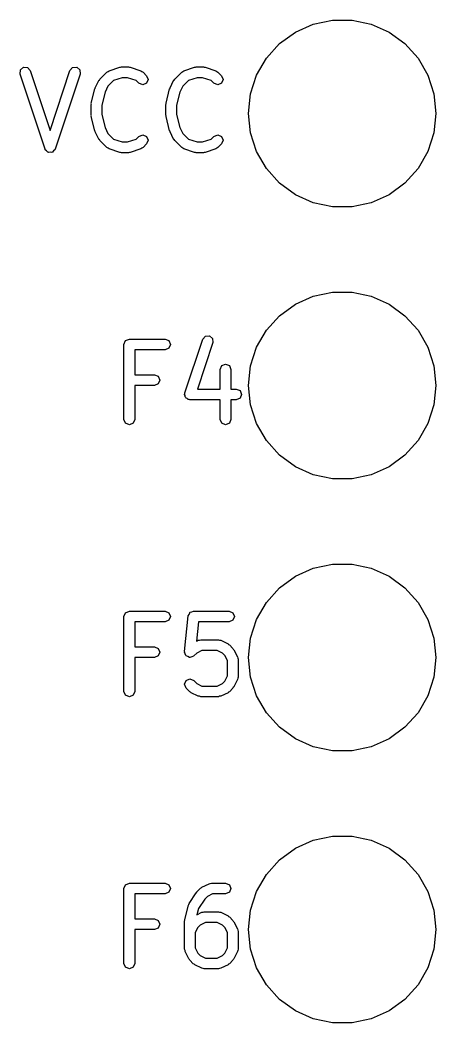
# Model space of a CAD drawing. Extents: x 128.5 to 208.6, y -109.7 to -29.3.
# Drawn here: x 142.11 to 146, y -48.17 to -38.8 of the extents above; entities that cross this region are included whole.
import ezdxf

# ---------------------------------------------------------------- set-up
doc = ezdxf.new("R2010")
doc.units = 0
doc.layers.add('BLACK', color=7, linetype='CONTINUOUS')

msp = doc.modelspace()

# ---------------------------------------------------------------- linework, layer by layer
at = {"layer": 'BLACK', "linetype": 'CONTINUOUS'}
for p, q in [((144.682, -38.9151), (144.849, -38.8406)), ((144.849, -38.8406), (145.028, -38.8025)), ((145.028, -38.8025), (145.212, -38.8025)), ((145.212, -38.8025), (145.391, -38.8406)), ((145.391, -38.8406), (145.558, -38.9151)), ((144.534, -39.0228), (144.682, -38.9151)), ((145.558, -38.9151), (145.706, -39.0228)), ((144.411, -39.1589), (144.534, -39.0228)), ((145.706, -39.0228), (145.829, -39.1589)), ((144.319, -39.3176), (144.411, -39.1589)), ((145.829, -39.1589), (145.921, -39.3176)), ((142.107, -39.3065), (142.11, -39.2683)), ((142.341, -40.0065), (142.107, -39.3065)), ((142.11, -39.2683), (142.139, -39.2432)), ((142.139, -39.2432), (142.177, -39.2459)), ((142.177, -39.2459), (142.202, -39.2749)), ((142.202, -39.2749), (142.388, -39.8326)), ((142.388, -39.8326), (142.574, -39.2749)), ((142.669, -39.3065), (142.435, -40.0065)), ((142.574, -39.2749), (142.599, -39.2459)), ((142.599, -39.2459), (142.637, -39.2432)), ((142.637, -39.2432), (142.666, -39.2683)), ((142.666, -39.2683), (142.669, -39.3065)), ((142.853, -39.3553), (142.919, -39.2886)), ((142.919, -39.2886), (142.93, -39.2842)), ((142.93, -39.2842), (142.939, -39.2766)), ((142.939, -39.2766), (143.039, -39.2432)), ((143.039, -39.2432), (143.047, -39.2438)), ((143.047, -39.2438), (143.055, -39.2407)), ((143.055, -39.2407), (143.121, -39.2407)), ((143.121, -39.2407), (143.129, -39.2438)), ((143.129, -39.2438), (143.137, -39.2432)), ((143.137, -39.2432), (143.237, -39.2766)), ((143.237, -39.2766), (143.246, -39.2842)), ((143.246, -39.2842), (143.257, -39.2886)), ((143.257, -39.2886), (143.29, -39.322)), ((143.29, -39.322), (143.305, -39.3573)), ((143.553, -39.3553), (143.619, -39.2886)), ((143.619, -39.2886), (143.63, -39.2842)), ((143.63, -39.2842), (143.639, -39.2766)), ((143.639, -39.2766), (143.739, -39.2432)), ((143.739, -39.2432), (143.747, -39.2438)), ((143.747, -39.2438), (143.755, -39.2407)), ((143.755, -39.2407), (143.821, -39.2407)), ((143.821, -39.2407), (143.829, -39.2438)), ((143.829, -39.2438), (143.837, -39.2432)), ((143.837, -39.2432), (143.937, -39.2766)), ((143.937, -39.2766), (143.946, -39.2842)), ((143.946, -39.2842), (143.957, -39.2886)), ((143.957, -39.2886), (143.99, -39.322)), ((143.99, -39.322), (144.005, -39.3573)), ((144.263, -39.4918), (144.319, -39.3176)), ((145.921, -39.3176), (145.977, -39.4918)), ((142.81, -39.435), (142.843, -39.3683)), ((142.843, -39.3683), (142.849, -39.3629)), ((142.849, -39.3629), (142.853, -39.3553)), ((142.982, -39.3677), (142.929, -39.4203)), ((143.063, -39.3407), (142.982, -39.3677)), ((143.113, -39.3407), (143.063, -39.3407)), ((143.194, -39.3677), (143.113, -39.3407)), ((143.219, -39.3927), (143.194, -39.3677)), ((143.255, -39.4073), (143.219, -39.3927)), ((143.29, -39.3927), (143.255, -39.4073)), ((143.305, -39.3573), (143.29, -39.3927)), ((143.51, -39.435), (143.543, -39.3683)), ((143.543, -39.3683), (143.549, -39.3629)), ((143.549, -39.3629), (143.553, -39.3553)), ((143.682, -39.3677), (143.629, -39.4203)), ((143.763, -39.3407), (143.682, -39.3677)), ((143.813, -39.3407), (143.763, -39.3407)), ((143.894, -39.3677), (143.813, -39.3407)), ((143.919, -39.3927), (143.894, -39.3677)), ((143.955, -39.4073), (143.919, -39.3927)), ((143.99, -39.3927), (143.955, -39.4073)), ((144.005, -39.3573), (143.99, -39.3927)), ((142.773, -39.5785), (142.806, -39.4452)), ((142.806, -39.4452), (142.81, -39.4406)), ((142.81, -39.4406), (142.81, -39.435)), ((142.902, -39.4748), (142.871, -39.5968)), ((142.929, -39.4203), (142.902, -39.4748)), ((143.473, -39.5785), (143.506, -39.4452)), ((143.506, -39.4452), (143.51, -39.4406)), ((143.51, -39.4406), (143.51, -39.435)), ((143.602, -39.4748), (143.571, -39.5968)), ((143.629, -39.4203), (143.602, -39.4748)), ((144.244, -39.674), (144.263, -39.4918)), ((145.977, -39.4918), (145.996, -39.674)), ((142.771, -39.5907), (142.774, -39.5848)), ((142.771, -39.6907), (142.771, -39.5907)), ((142.774, -39.5848), (142.773, -39.5785)), ((142.871, -39.5968), (142.871, -39.6845)), ((143.471, -39.5907), (143.474, -39.5848)), ((143.471, -39.6907), (143.471, -39.5907)), ((143.474, -39.5848), (143.473, -39.5785)), ((143.571, -39.5968), (143.571, -39.6845)), ((142.774, -39.6965), (142.771, -39.6907)), ((142.773, -39.7028), (142.774, -39.6965)), ((142.871, -39.6845), (142.902, -39.8065)), ((143.474, -39.6965), (143.471, -39.6907)), ((143.473, -39.7028), (143.474, -39.6965)), ((143.571, -39.6845), (143.602, -39.8065)), ((144.263, -39.8562), (144.244, -39.674)), ((145.996, -39.674), (145.977, -39.8562)), ((142.806, -39.8361), (142.773, -39.7028)), ((143.506, -39.8361), (143.473, -39.7028)), ((142.81, -39.8407), (142.806, -39.8361)), ((142.81, -39.8464), (142.81, -39.8407)), ((142.843, -39.913), (142.81, -39.8464)), ((142.902, -39.8065), (142.929, -39.861)), ((142.929, -39.861), (142.982, -39.9136)), ((143.219, -39.8886), (143.255, -39.874)), ((143.255, -39.874), (143.29, -39.8886)), ((143.51, -39.8407), (143.506, -39.8361)), ((143.51, -39.8464), (143.51, -39.8407)), ((143.543, -39.913), (143.51, -39.8464)), ((143.602, -39.8065), (143.629, -39.861)), ((143.629, -39.861), (143.682, -39.9136)), ((143.919, -39.8886), (143.955, -39.874)), ((143.955, -39.874), (143.99, -39.8886)), ((144.319, -40.0304), (144.263, -39.8562)), ((145.977, -39.8562), (145.921, -40.0304)), ((142.849, -39.9184), (142.843, -39.913)), ((142.853, -39.926), (142.849, -39.9184)), ((142.919, -39.9927), (142.853, -39.926)), ((142.982, -39.9136), (143.063, -39.9407)), ((143.063, -39.9407), (143.113, -39.9407)), ((143.113, -39.9407), (143.194, -39.9136)), ((143.194, -39.9136), (143.219, -39.8886)), ((143.29, -39.9594), (143.257, -39.9927)), ((143.29, -39.8886), (143.305, -39.924)), ((143.305, -39.924), (143.29, -39.9594)), ((143.549, -39.9184), (143.543, -39.913)), ((143.553, -39.926), (143.549, -39.9184)), ((143.619, -39.9927), (143.553, -39.926)), ((143.682, -39.9136), (143.763, -39.9407)), ((143.763, -39.9407), (143.813, -39.9407)), ((143.813, -39.9407), (143.894, -39.9136)), ((143.894, -39.9136), (143.919, -39.8886)), ((143.99, -39.9594), (143.957, -39.9927)), ((143.99, -39.8886), (144.005, -39.924)), ((144.005, -39.924), (143.99, -39.9594)), ((142.343, -40.0093), (142.341, -40.0065)), ((142.343, -40.013), (142.343, -40.0093)), ((142.355, -40.0234), (142.343, -40.013)), ((142.366, -40.0354), (142.355, -40.0234)), ((142.369, -40.0357), (142.366, -40.0354)), ((142.372, -40.0381), (142.369, -40.0357)), ((142.388, -40.037), (142.372, -40.0381)), ((142.404, -40.0381), (142.388, -40.037)), ((142.407, -40.0357), (142.404, -40.0381)), ((142.41, -40.0354), (142.407, -40.0357)), ((142.421, -40.0234), (142.41, -40.0354)), ((142.433, -40.013), (142.421, -40.0234)), ((142.435, -40.0065), (142.433, -40.0093)), ((142.433, -40.0093), (142.433, -40.013)), ((142.93, -39.9971), (142.919, -39.9927)), ((142.939, -40.0048), (142.93, -39.9971)), ((143.039, -40.0381), (142.939, -40.0048)), ((143.047, -40.0375), (143.039, -40.0381)), ((143.055, -40.0407), (143.047, -40.0375)), ((143.121, -40.0407), (143.055, -40.0407)), ((143.129, -40.0375), (143.121, -40.0407)), ((143.137, -40.0381), (143.129, -40.0375)), ((143.237, -40.0048), (143.137, -40.0381)), ((143.246, -39.9971), (143.237, -40.0048)), ((143.257, -39.9927), (143.246, -39.9971)), ((143.63, -39.9971), (143.619, -39.9927)), ((143.639, -40.0048), (143.63, -39.9971)), ((143.739, -40.0381), (143.639, -40.0048)), ((143.747, -40.0375), (143.739, -40.0381)), ((143.755, -40.0407), (143.747, -40.0375)), ((143.821, -40.0407), (143.755, -40.0407)), ((143.829, -40.0375), (143.821, -40.0407)), ((143.837, -40.0381), (143.829, -40.0375)), ((143.937, -40.0048), (143.837, -40.0381)), ((143.946, -39.9971), (143.937, -40.0048)), ((143.957, -39.9927), (143.946, -39.9971)), ((144.411, -40.1891), (144.319, -40.0304)), ((145.921, -40.0304), (145.829, -40.1891)), ((144.534, -40.3252), (144.411, -40.1891)), ((145.829, -40.1891), (145.706, -40.3252)), ((144.682, -40.4329), (144.534, -40.3252)), ((145.706, -40.3252), (145.558, -40.4329)), ((144.849, -40.5074), (144.682, -40.4329)), ((145.558, -40.4329), (145.391, -40.5074)), ((145.028, -40.5455), (144.849, -40.5074)), ((145.391, -40.5074), (145.212, -40.5455)), ((145.212, -40.5455), (145.028, -40.5455)), ((144.682, -41.4551), (144.849, -41.3806)), ((144.849, -41.3806), (145.028, -41.3425)), ((145.028, -41.3425), (145.212, -41.3425)), ((145.212, -41.3425), (145.391, -41.3806)), ((145.391, -41.3806), (145.558, -41.4551)), ((144.534, -41.5628), (144.682, -41.4551)), ((145.558, -41.4551), (145.706, -41.5628)), ((144.411, -41.6989), (144.534, -41.5628)), ((145.706, -41.5628), (145.829, -41.6989)), ((143.815, -41.7815), (143.84, -41.7526)), ((143.84, -41.7526), (143.878, -41.7499)), ((143.878, -41.7499), (143.907, -41.775)), ((144.319, -41.8576), (144.411, -41.6989)), ((145.829, -41.6989), (145.921, -41.8576)), ((143.079, -41.8307), (143.094, -41.7953)), ((143.079, -42.5307), (143.079, -41.8307)), ((143.094, -41.7953), (143.129, -41.7807)), ((143.129, -41.7807), (143.463, -41.7807)), ((143.463, -41.7807), (143.498, -41.7953)), ((143.498, -41.7953), (143.513, -41.8307)), ((143.513, -41.8307), (143.498, -41.866)), ((143.649, -42.2815), (143.815, -41.7815)), ((143.91, -41.8131), (143.765, -42.2473)), ((143.907, -41.775), (143.91, -41.8131)), ((143.463, -41.8807), (143.179, -41.8807)), ((143.179, -41.8807), (143.179, -42.114)), ((143.498, -41.866), (143.463, -41.8807)), ((144.263, -42.0318), (144.319, -41.8576)), ((145.921, -41.8576), (145.977, -42.0318)), ((143.979, -42.064), (143.994, -42.0286)), ((143.994, -42.0286), (144.029, -42.014)), ((144.029, -42.014), (144.065, -42.0286)), ((144.065, -42.0286), (144.079, -42.064)), ((144.244, -42.214), (144.263, -42.0318)), ((145.977, -42.0318), (145.996, -42.214)), ((143.179, -42.114), (143.363, -42.114)), ((143.363, -42.114), (143.398, -42.1286)), ((143.398, -42.1286), (143.413, -42.164)), ((143.979, -42.2473), (143.979, -42.064)), ((144.079, -42.064), (144.079, -42.2473)), ((143.363, -42.214), (143.179, -42.214)), ((143.179, -42.214), (143.179, -42.5307)), ((143.398, -42.1994), (143.363, -42.214)), ((143.413, -42.164), (143.398, -42.1994)), ((144.263, -42.3962), (144.244, -42.214)), ((145.996, -42.214), (145.977, -42.3962)), ((143.646, -42.2973), (143.649, -42.2897)), ((143.65, -42.3081), (143.646, -42.2973)), ((143.649, -42.2897), (143.649, -42.2815)), ((143.651, -42.3197), (143.65, -42.3081)), ((143.657, -42.3251), (143.651, -42.3197)), ((143.765, -42.2473), (143.979, -42.2473)), ((144.079, -42.2473), (144.129, -42.2473)), ((144.129, -42.2473), (144.165, -42.262)), ((144.165, -42.262), (144.179, -42.2973)), ((144.179, -42.2973), (144.165, -42.3327)), ((143.661, -42.3327), (143.657, -42.3251)), ((143.671, -42.3371), (143.661, -42.3327)), ((143.68, -42.3448), (143.671, -42.3371)), ((143.688, -42.3442), (143.68, -42.3448)), ((143.696, -42.3473), (143.688, -42.3442)), ((143.979, -42.3473), (143.696, -42.3473)), ((143.979, -42.5307), (143.979, -42.3473)), ((144.129, -42.3473), (144.079, -42.3473)), ((144.079, -42.3473), (144.079, -42.5307)), ((144.165, -42.3327), (144.129, -42.3473)), ((144.319, -42.5704), (144.263, -42.3962)), ((145.977, -42.3962), (145.921, -42.5704)), ((143.094, -42.566), (143.079, -42.5307)), ((143.129, -42.5807), (143.094, -42.566)), ((143.165, -42.566), (143.129, -42.5807)), ((143.179, -42.5307), (143.165, -42.566)), ((143.994, -42.566), (143.979, -42.5307)), ((144.029, -42.5807), (143.994, -42.566)), ((144.065, -42.566), (144.029, -42.5807)), ((144.079, -42.5307), (144.065, -42.566)), ((144.411, -42.7291), (144.319, -42.5704)), ((145.921, -42.5704), (145.829, -42.7291)), ((144.534, -42.8652), (144.411, -42.7291)), ((145.829, -42.7291), (145.706, -42.8652)), ((144.682, -42.9729), (144.534, -42.8652)), ((145.706, -42.8652), (145.558, -42.9729)), ((144.849, -43.0474), (144.682, -42.9729)), ((145.558, -42.9729), (145.391, -43.0474)), ((145.028, -43.0855), (144.849, -43.0474)), ((145.391, -43.0474), (145.212, -43.0855)), ((145.212, -43.0855), (145.028, -43.0855)), ((144.849, -43.9206), (145.028, -43.8825)), ((145.028, -43.8825), (145.212, -43.8825)), ((145.212, -43.8825), (145.391, -43.9206)), ((144.534, -44.1028), (144.682, -43.9951)), ((144.682, -43.9951), (144.849, -43.9206)), ((145.391, -43.9206), (145.558, -43.9951)), ((145.558, -43.9951), (145.706, -44.1028)), ((144.411, -44.2389), (144.534, -44.1028)), ((145.706, -44.1028), (145.829, -44.2389)), ((144.319, -44.3976), (144.411, -44.2389)), ((145.829, -44.2389), (145.921, -44.3976)), ((143.079, -44.3707), (143.094, -44.3353)), ((143.079, -45.0707), (143.079, -44.3707)), ((143.094, -44.3353), (143.129, -44.3207)), ((143.129, -44.3207), (143.463, -44.3207)), ((143.463, -44.3207), (143.498, -44.3353)), ((143.498, -44.3353), (143.513, -44.3707)), ((143.513, -44.3707), (143.498, -44.406)), ((143.646, -44.699), (143.68, -44.3657)), ((143.68, -44.3657), (143.688, -44.3509)), ((143.688, -44.3509), (143.694, -44.3353)), ((143.694, -44.3353), (143.696, -44.3343)), ((143.696, -44.3343), (143.698, -44.332)), ((143.698, -44.332), (143.714, -44.3271)), ((143.714, -44.3271), (143.729, -44.3207)), ((143.729, -44.3207), (144.063, -44.3207)), ((144.063, -44.3207), (144.098, -44.3353)), ((144.098, -44.3353), (144.113, -44.3707)), ((144.113, -44.3707), (144.098, -44.406)), ((143.463, -44.4207), (143.179, -44.4207)), ((143.179, -44.4207), (143.179, -44.654)), ((143.498, -44.406), (143.463, -44.4207)), ((143.775, -44.4207), (143.757, -44.6012)), ((144.063, -44.4207), (143.775, -44.4207)), ((144.098, -44.406), (144.063, -44.4207)), ((144.263, -44.5718), (144.319, -44.3976)), ((145.921, -44.3976), (145.977, -44.5718)), ((143.179, -44.654), (143.363, -44.654)), ((143.363, -44.654), (143.398, -44.6686)), ((143.757, -44.6012), (143.774, -44.5926)), ((143.774, -44.5926), (143.785, -44.5918)), ((143.785, -44.5918), (143.796, -44.5873)), ((143.796, -44.5873), (143.963, -44.5873)), ((143.963, -44.5873), (143.973, -44.5918)), ((143.973, -44.5918), (143.985, -44.5926)), ((143.985, -44.5926), (144.052, -44.6259)), ((144.052, -44.6259), (144.057, -44.6322)), ((144.057, -44.6322), (144.065, -44.6353)), ((144.065, -44.6353), (144.098, -44.6686)), ((144.244, -44.754), (144.263, -44.5718)), ((145.977, -44.5718), (145.996, -44.754)), ((143.363, -44.754), (143.179, -44.754)), ((143.179, -44.754), (143.179, -45.0707)), ((143.398, -44.7394), (143.363, -44.754)), ((143.398, -44.6686), (143.413, -44.704)), ((143.413, -44.704), (143.398, -44.7394)), ((143.647, -44.7016), (143.646, -44.699)), ((143.646, -44.704), (143.647, -44.7016)), ((143.652, -44.7196), (143.646, -44.704)), ((143.657, -44.7357), (143.652, -44.7196)), ((143.66, -44.7369), (143.657, -44.7357)), ((143.661, -44.7394), (143.66, -44.7369)), ((143.676, -44.7458), (143.661, -44.7394)), ((143.691, -44.7538), (143.676, -44.7458)), ((143.694, -44.753), (143.691, -44.7538)), ((143.696, -44.754), (143.694, -44.753)), ((143.712, -44.7476), (143.696, -44.754)), ((143.728, -44.7427), (143.712, -44.7476)), ((143.729, -44.7404), (143.728, -44.7427)), ((143.731, -44.7394), (143.729, -44.7404)), ((143.759, -44.7118), (143.731, -44.7394)), ((143.808, -44.6873), (143.759, -44.7118)), ((143.951, -44.6873), (143.808, -44.6873)), ((144, -44.7118), (143.951, -44.6873)), ((144.022, -44.7336), (144, -44.7118)), ((144.046, -44.7825), (144.022, -44.7336)), ((144.098, -44.6686), (144.101, -44.6762)), ((144.101, -44.6762), (144.107, -44.6816)), ((144.107, -44.6816), (144.141, -44.7483)), ((144.141, -44.7483), (144.142, -44.7599)), ((144.263, -44.9362), (144.244, -44.754)), ((145.996, -44.754), (145.977, -44.9362)), ((144.046, -44.9255), (144.046, -44.7825)), ((144.142, -44.7599), (144.146, -44.7707)), ((144.146, -44.7707), (144.146, -44.9373)), ((144.022, -44.9744), (144.046, -44.9255)), ((144.146, -44.9373), (144.142, -44.9481)), ((144.319, -45.1104), (144.263, -44.9362)), ((145.977, -44.9362), (145.921, -45.1104)), ((143.646, -45.004), (143.661, -44.9686)), ((143.661, -45.0394), (143.646, -45.004)), ((143.661, -44.9686), (143.696, -44.954)), ((143.696, -44.954), (143.731, -44.9686)), ((143.731, -44.9686), (143.759, -44.9962)), ((143.759, -44.9962), (143.808, -45.0207)), ((143.808, -45.0207), (143.951, -45.0207)), ((143.951, -45.0207), (144, -44.9962)), ((144, -44.9962), (144.022, -44.9744)), ((144.101, -45.0318), (144.098, -45.0394)), ((144.107, -45.0264), (144.101, -45.0318)), ((144.141, -44.9597), (144.107, -45.0264)), ((144.142, -44.9481), (144.141, -44.9597)), ((143.094, -45.106), (143.079, -45.0707)), ((143.129, -45.1207), (143.094, -45.106)), ((143.165, -45.106), (143.129, -45.1207)), ((143.179, -45.0707), (143.165, -45.106)), ((143.694, -45.0727), (143.661, -45.0394)), ((143.702, -45.0758), (143.694, -45.0727)), ((143.707, -45.0821), (143.702, -45.0758)), ((143.774, -45.1154), (143.707, -45.0821)), ((143.785, -45.1162), (143.774, -45.1154)), ((143.796, -45.1207), (143.785, -45.1162)), ((143.963, -45.1207), (143.796, -45.1207)), ((143.973, -45.1162), (143.963, -45.1207)), ((143.985, -45.1154), (143.973, -45.1162)), ((144.052, -45.0821), (143.985, -45.1154)), ((144.057, -45.0758), (144.052, -45.0821)), ((144.065, -45.0727), (144.057, -45.0758)), ((144.098, -45.0394), (144.065, -45.0727)), ((144.411, -45.2691), (144.319, -45.1104)), ((145.921, -45.1104), (145.829, -45.2691)), ((144.534, -45.4052), (144.411, -45.2691)), ((145.829, -45.2691), (145.706, -45.4052)), ((144.682, -45.5129), (144.534, -45.4052)), ((145.706, -45.4052), (145.558, -45.5129)), ((144.849, -45.5874), (144.682, -45.5129)), ((145.028, -45.6255), (144.849, -45.5874)), ((145.391, -45.5874), (145.212, -45.6255)), ((145.558, -45.5129), (145.391, -45.5874)), ((145.212, -45.6255), (145.028, -45.6255)), ((144.849, -46.4606), (145.028, -46.4225)), ((145.028, -46.4225), (145.212, -46.4225)), ((145.212, -46.4225), (145.391, -46.4606)), ((144.682, -46.5351), (144.849, -46.4606)), ((145.391, -46.4606), (145.558, -46.5351)), ((144.534, -46.6428), (144.682, -46.5351)), ((145.558, -46.5351), (145.706, -46.6428)), ((144.411, -46.7789), (144.534, -46.6428)), ((145.706, -46.6428), (145.829, -46.7789)), ((144.319, -46.9376), (144.411, -46.7789)), ((145.829, -46.7789), (145.921, -46.9376)), ((143.079, -46.9107), (143.094, -46.8753)), ((143.094, -46.8753), (143.129, -46.8607)), ((143.129, -46.8607), (143.463, -46.8607)), ((143.463, -46.8607), (143.498, -46.8753)), ((143.498, -46.8753), (143.513, -46.9107)), ((143.761, -46.942), (143.794, -46.9086)), ((143.794, -46.9086), (143.802, -46.9055)), ((143.802, -46.9055), (143.807, -46.8993)), ((143.807, -46.8993), (143.874, -46.8659)), ((143.874, -46.8659), (143.885, -46.8651)), ((143.885, -46.8651), (143.896, -46.8607)), ((143.896, -46.8607), (144.029, -46.8607)), ((144.029, -46.8607), (144.065, -46.8753)), ((144.065, -46.8753), (144.079, -46.9107)), ((143.079, -47.6107), (143.079, -46.9107)), ((143.463, -46.9607), (143.179, -46.9607)), ((143.179, -46.9607), (143.179, -47.194)), ((143.498, -46.946), (143.463, -46.9607)), ((143.513, -46.9107), (143.498, -46.946)), ((143.688, -47.0496), (143.754, -46.9496)), ((143.754, -46.9496), (143.759, -46.9467)), ((143.759, -46.9467), (143.761, -46.942)), ((143.859, -46.9851), (143.835, -47.0092)), ((143.908, -46.9607), (143.859, -46.9851)), ((144.029, -46.9607), (143.908, -46.9607)), ((144.065, -46.946), (144.029, -46.9607)), ((144.079, -46.9107), (144.065, -46.946)), ((144.263, -47.1118), (144.319, -46.9376)), ((145.921, -46.9376), (145.977, -47.1118)), ((143.647, -47.1985), (143.681, -47.0652)), ((143.681, -47.0652), (143.686, -47.0582)), ((143.686, -47.0582), (143.688, -47.0496)), ((143.835, -47.0092), (143.776, -47.0979)), ((143.776, -47.0979), (143.761, -47.1554)), ((143.761, -47.1554), (143.807, -47.1326)), ((143.807, -47.1326), (143.819, -47.1318)), ((143.819, -47.1318), (143.829, -47.1273)), ((143.829, -47.1273), (143.963, -47.1273)), ((143.963, -47.1273), (143.973, -47.1318)), ((143.973, -47.1318), (143.985, -47.1326)), ((143.985, -47.1326), (144.052, -47.1659)), ((144.052, -47.1659), (144.057, -47.1722)), ((144.057, -47.1722), (144.065, -47.1753)), ((144.065, -47.1753), (144.098, -47.2086)), ((144.244, -47.294), (144.263, -47.1118)), ((145.977, -47.1118), (145.996, -47.294)), ((143.179, -47.194), (143.363, -47.194)), ((143.363, -47.194), (143.398, -47.2086)), ((143.398, -47.2794), (143.363, -47.294)), ((143.398, -47.2086), (143.413, -47.244)), ((143.413, -47.244), (143.398, -47.2794)), ((143.646, -47.2107), (143.648, -47.2048)), ((143.646, -47.4773), (143.646, -47.2107)), ((143.648, -47.2048), (143.647, -47.1985)), ((143.77, -47.2736), (143.746, -47.3225)), ((143.792, -47.2518), (143.77, -47.2736)), ((143.841, -47.2273), (143.792, -47.2518)), ((143.951, -47.2273), (143.841, -47.2273)), ((144, -47.2518), (143.951, -47.2273)), ((144.022, -47.2736), (144, -47.2518)), ((144.046, -47.3225), (144.022, -47.2736)), ((144.098, -47.2086), (144.101, -47.2162)), ((144.101, -47.2162), (144.107, -47.2216)), ((144.107, -47.2216), (144.141, -47.2883)), ((143.363, -47.294), (143.179, -47.294)), ((143.179, -47.294), (143.179, -47.6107)), ((143.746, -47.3225), (143.746, -47.4655)), ((144.046, -47.4655), (144.046, -47.3225)), ((144.141, -47.2883), (144.142, -47.2999)), ((144.142, -47.2999), (144.146, -47.3107)), ((144.146, -47.3107), (144.146, -47.4773)), ((144.263, -47.4762), (144.244, -47.294)), ((145.996, -47.294), (145.977, -47.4762)), ((143.746, -47.4655), (143.77, -47.5144)), ((144.022, -47.5144), (144.046, -47.4655)), ((143.65, -47.4881), (143.646, -47.4773)), ((143.651, -47.4997), (143.65, -47.4881)), ((143.685, -47.5664), (143.651, -47.4997)), ((143.77, -47.5144), (143.792, -47.5362)), ((143.792, -47.5362), (143.841, -47.5607)), ((143.841, -47.5607), (143.951, -47.5607)), ((143.951, -47.5607), (144, -47.5362)), ((144, -47.5362), (144.022, -47.5144)), ((144.141, -47.4997), (144.107, -47.5664)), ((144.142, -47.4881), (144.141, -47.4997)), ((144.146, -47.4773), (144.142, -47.4881)), ((144.319, -47.6504), (144.263, -47.4762)), ((145.977, -47.4762), (145.921, -47.6504)), ((143.094, -47.646), (143.079, -47.6107)), ((143.129, -47.6607), (143.094, -47.646)), ((143.165, -47.646), (143.129, -47.6607)), ((143.179, -47.6107), (143.165, -47.646)), ((143.691, -47.5718), (143.685, -47.5664)), ((143.694, -47.5794), (143.691, -47.5718)), ((143.727, -47.6127), (143.694, -47.5794)), ((143.735, -47.6158), (143.727, -47.6127)), ((143.74, -47.6221), (143.735, -47.6158)), ((143.807, -47.6554), (143.74, -47.6221)), ((143.819, -47.6562), (143.807, -47.6554)), ((143.829, -47.6607), (143.819, -47.6562)), ((143.973, -47.6562), (143.963, -47.6607)), ((143.985, -47.6554), (143.973, -47.6562)), ((144.052, -47.6221), (143.985, -47.6554)), ((144.057, -47.6158), (144.052, -47.6221)), ((144.065, -47.6127), (144.057, -47.6158)), ((144.098, -47.5794), (144.065, -47.6127)), ((144.101, -47.5718), (144.098, -47.5794)), ((144.107, -47.5664), (144.101, -47.5718)), ((144.411, -47.8091), (144.319, -47.6504)), ((145.921, -47.6504), (145.829, -47.8091)), ((143.963, -47.6607), (143.829, -47.6607)), ((144.534, -47.9452), (144.411, -47.8091)), ((145.829, -47.8091), (145.706, -47.9452)), ((144.682, -48.0529), (144.534, -47.9452)), ((145.706, -47.9452), (145.558, -48.0529)), ((144.849, -48.1274), (144.682, -48.0529)), ((145.558, -48.0529), (145.391, -48.1274)), ((145.028, -48.1655), (144.849, -48.1274)), ((145.212, -48.1655), (145.028, -48.1655)), ((145.391, -48.1274), (145.212, -48.1655))]:
    msp.add_line(p, q, dxfattribs=at)

doc.saveas('drawing.dxf')
